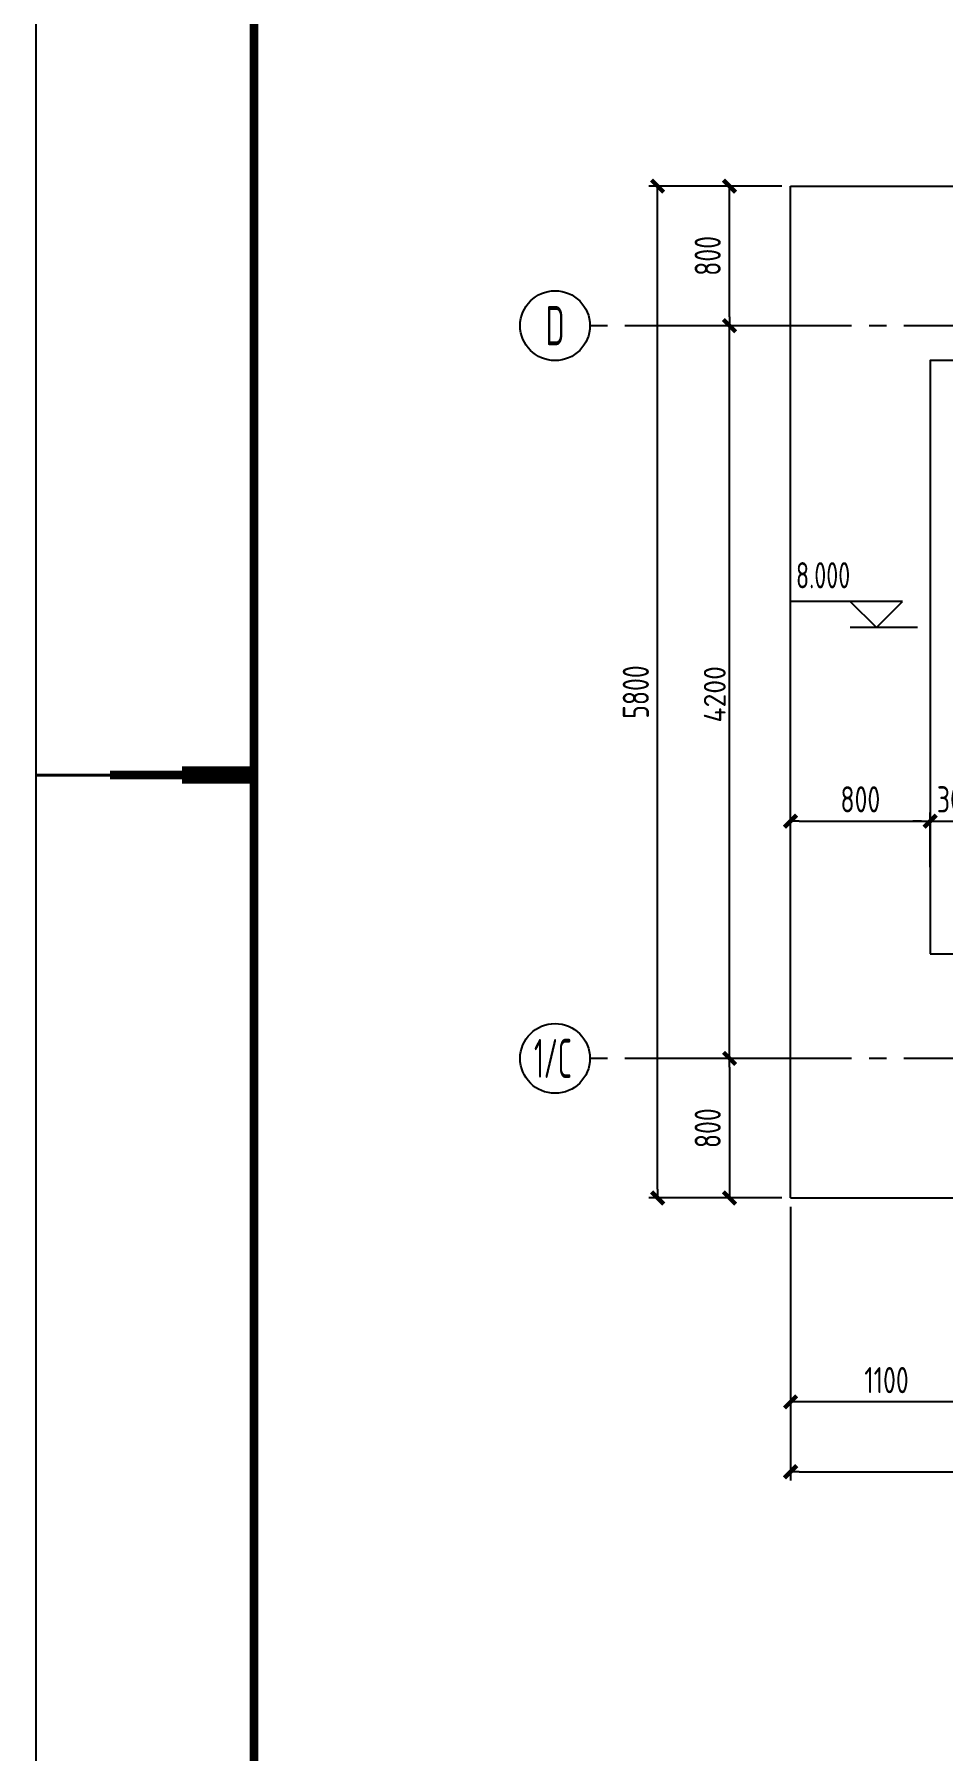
# Model space of a CAD drawing. Extents: x 665703 to 1047784, y -160603 to 92239.
# Drawn here: x 864334 to 874748, y -140859 to -121183 of the extents above; entities that cross this region are included whole.
import ezdxf
from ezdxf.enums import TextEntityAlignment as Align

# ---------------------------------------------------------------- set-up
doc = ezdxf.new("R2010")
doc.units = 0
doc.header["$LTSCALE"] = 800
doc.linetypes.add('CENTER', pattern=[2, 1.25, -0.25, 0.25, -0.25])
doc.layers.get('0').update_dxf_attribs({"linetype": 'CONTINUOUS'})
doc.layers.get('Defpoints').update_dxf_attribs({"linetype": 'CONTINUOUS'})
for name, color, linetype in [('AXIS', 4, 'CENTER'), ('DIM', 2, 'CONTINUOUS'), ('THIN', 7, 'CONTINUOUS'), ('TK', 7, 'CONTINUOUS'), ('中粗', 3, 'CONTINUOUS'), ('轴线__轴线号和轴圈', 7, 'CONTINUOUS')]:
    doc.layers.add(name, color=color, linetype=linetype)
doc.styles.get("Standard").update_dxf_attribs({"font": 'tssdeng.shx', "width": 0.7, "bigfont": 'tssdchn.shx'})
doc.styles.add('TSSD_Dimension', font='Tssdeng.shx', dxfattribs={"width": 0.75, "bigfont": 'hztxt.shx'})
doc.styles.add('TSSD_Label', font='Tssdeng.shx', dxfattribs={"width": 0.7, "bigfont": 'hztxt.shx'})
doc.dimstyles.new('TSSD_50_100', dxfattribs={"dimtxt": 300, "dimasz": 100, "dimexe": 100, "dimexo": 100, "dimgap": 100, "dimtad": 1, "dimdec": 0, "dimlfac": 0.5, "dimzin": 0, "dimdsep": 46, "dimtxsty": 'TSSD_Dimension', "dimblk": '_tsdbk', "dimcen": 0, "dimdle": 100, "dimclrt": 7, "dimadec": 0, "dimazin": 0, "dimtfac": 1, "dimtdec": 0, "dimtix": 1, "dimtmove": 2, "dimatfit": 3, "dimldrblk": '_tsdbk', "dimfxl": 0, "dimtolj": 1, "dimtzin": 0, "dimarcsym": 0})

# ---------------------------------------------------------------- blocks, each defined once
blk = doc.blocks.new('_tsdbk')
blk.add_line((-1, 0), (0, 0))
blk.add_lwpolyline([(-0.7, -0.7, 0.5, 0.5, 0), (0.7, 0.7, 0.5, 0.5, 0)], format="xyseb")
blk = doc.blocks.new('*D668')
at = {"layer": 'Defpoints', "color": 0, "transparency": 16777216}
for p in [(873004, -135924), (875204, -135924), (873004, -136861)]:
    blk.add_point(p, dxfattribs=at)
at = {"layer": 'DIM', "color": 0, "lineweight": -2, "transparency": 16777216}
for p, q in [((873004, -136024), (873004, -136961)), ((875204, -136024), (875204, -136961)), ((875104, -136861), (873104, -136861))]:
    blk.add_line(p, q, dxfattribs=at)
at = {"layer": 'DIM', "color": 0, "lineweight": -2, "transparency": 16777216, "xscale": 100, "yscale": 100, "zscale": 100, "rotation": 180}
blk.add_blockref('_tsdbk', (873004, -136861), dxfattribs=at)
at = {"layer": 'DIM', "color": 0, "lineweight": -2, "transparency": 16777216, "xscale": 100, "yscale": 100, "zscale": 100}
blk.add_blockref('_tsdbk', (875204, -136861), dxfattribs=at)
at = {"layer": 'DIM', "color": 7, "transparency": 16777216, "insert": (874104, -136611), "char_height": 300, "attachment_point": 5, "style": 'TSSD_Dimension'}
blk.add_mtext('\\A1;1100', dxfattribs=at)
blk = doc.blocks.new('*D669')
at = {"layer": 'Defpoints', "color": 0, "transparency": 16777216}
for p in [(873004, -132923), (872304, -134523), (873004, -134523)]:
    blk.add_point(p, dxfattribs=at)
at = {"layer": 'DIM', "color": 0, "lineweight": -2, "transparency": 16777216}
for p, q in [((872904, -132923), (872204, -132923)), ((872304, -133023), (872304, -134423)), ((872904, -134523), (872204, -134523))]:
    blk.add_line(p, q, dxfattribs=at)
at = {"layer": 'DIM', "color": 0, "lineweight": -2, "transparency": 16777216, "xscale": 100, "yscale": 100, "zscale": 100}
for p, rotation in [((872304, -132923), 90), ((872304, -134523), 270)]:
    blk.add_blockref('_tsdbk', p, dxfattribs=dict(at, rotation=rotation))
at = {"layer": 'DIM', "color": 7, "transparency": 16777216, "insert": (872054, -133723), "char_height": 300, "attachment_point": 5, "rotation": 90, "style": 'TSSD_Dimension'}
blk.add_mtext('\\A1;800', dxfattribs=at)
blk = doc.blocks.new('*D671')
at = {"layer": 'Defpoints', "color": 0, "transparency": 16777216}
for p in [(872304, -122923), (873004, -122923), (873004, -124523)]:
    blk.add_point(p, dxfattribs=at)
at = {"layer": 'DIM', "color": 0, "lineweight": -2, "transparency": 16777216}
for p, q in [((872904, -122923), (872204, -122923)), ((872304, -124423), (872304, -123023)), ((872904, -124523), (872204, -124523))]:
    blk.add_line(p, q, dxfattribs=at)
at = {"layer": 'DIM', "color": 0, "lineweight": -2, "transparency": 16777216, "xscale": 100, "yscale": 100, "zscale": 100}
for p, rotation in [((872304, -122923), 90), ((872304, -124523), 270)]:
    blk.add_blockref('_tsdbk', p, dxfattribs=dict(at, rotation=rotation))
at = {"layer": 'DIM', "color": 7, "transparency": 16777216, "insert": (872054, -123723), "char_height": 300, "attachment_point": 5, "rotation": 90, "style": 'TSSD_Dimension'}
blk.add_mtext('\\A1;800', dxfattribs=at)
blk = doc.blocks.new('*D665')
at = {"layer": 'Defpoints', "color": 0, "transparency": 16777216}
for p in [(871480, -122923), (873004, -122923), (873004, -134523)]:
    blk.add_point(p, dxfattribs=at)
at = {"layer": 'DIM', "color": 0, "lineweight": -2, "transparency": 16777216}
for p, q in [((872904, -122923), (871380, -122923)), ((871480, -134423), (871480, -123023)), ((872904, -134523), (871380, -134523))]:
    blk.add_line(p, q, dxfattribs=at)
at = {"layer": 'DIM', "color": 0, "lineweight": -2, "transparency": 16777216, "xscale": 100, "yscale": 100, "zscale": 100}
for p, rotation in [((871480, -122923), 90), ((871480, -134523), 270)]:
    blk.add_blockref('_tsdbk', p, dxfattribs=dict(at, rotation=rotation))
at = {"layer": 'DIM', "color": 7, "transparency": 16777216, "insert": (871230, -128723), "char_height": 300, "attachment_point": 5, "rotation": 90, "style": 'TSSD_Dimension'}
blk.add_mtext('\\A1;5800', dxfattribs=at)
blk = doc.blocks.new('*D666')
at = {"layer": 'Defpoints', "color": 0, "transparency": 16777216}
for p in [(873004, -134523), (891004, -134523), (891004, -137661)]:
    blk.add_point(p, dxfattribs=at)
at = {"layer": 'DIM', "color": 0, "lineweight": -2, "transparency": 16777216}
for p, q in [((873004, -134623), (873004, -137761)), ((891004, -134623), (891004, -137761)), ((873104, -137661), (890904, -137661))]:
    blk.add_line(p, q, dxfattribs=at)
at = {"layer": 'DIM', "color": 0, "lineweight": -2, "transparency": 16777216, "xscale": 100, "yscale": 100, "zscale": 100, "rotation": 180}
blk.add_blockref('_tsdbk', (873004, -137661), dxfattribs=at)
at = {"layer": 'DIM', "color": 0, "lineweight": -2, "transparency": 16777216, "xscale": 100, "yscale": 100, "zscale": 100}
blk.add_blockref('_tsdbk', (891004, -137661), dxfattribs=at)
at = {"layer": 'DIM', "color": 7, "transparency": 16777216, "insert": (882004, -137411), "char_height": 300, "attachment_point": 5, "style": 'TSSD_Dimension'}
blk.add_mtext('\\A1;9000', dxfattribs=at)
blk = doc.blocks.new('*D710')
at = {"layer": 'Defpoints', "color": 0, "transparency": 16777216}
for p in [(874604, -130203), (873004, -130831), (874604, -130831)]:
    blk.add_point(p, dxfattribs=at)
at = {"layer": 'DIM', "color": 0, "lineweight": -2, "transparency": 16777216}
for p, q in [((873004, -130731), (873004, -130103)), ((873104, -130203), (874504, -130203)), ((874604, -130731), (874604, -130103))]:
    blk.add_line(p, q, dxfattribs=at)
at = {"layer": 'DIM', "color": 0, "lineweight": -2, "transparency": 16777216, "xscale": 100, "yscale": 100, "zscale": 100, "rotation": 180}
blk.add_blockref('_tsdbk', (873004, -130203), dxfattribs=at)
at = {"layer": 'DIM', "color": 0, "lineweight": -2, "transparency": 16777216, "xscale": 100, "yscale": 100, "zscale": 100}
blk.add_blockref('_tsdbk', (874604, -130203), dxfattribs=at)
at = {"layer": 'DIM', "color": 7, "transparency": 16777216, "insert": (873804, -129953), "char_height": 300, "attachment_point": 5, "style": 'TSSD_Dimension'}
blk.add_mtext('\\A1;800', dxfattribs=at)
blk = doc.blocks.new('*D711')
at = {"layer": 'Defpoints', "color": 0, "transparency": 16777216}
for p in [(875204, -130203), (874604, -130831), (875204, -130831)]:
    blk.add_point(p, dxfattribs=at)
at = {"layer": 'DIM', "color": 0, "lineweight": -2, "transparency": 16777216}
for p, q in [((874504, -130203), (874404, -130203)), ((874604, -130731), (874604, -130103)), ((874604, -130203), (875204, -130203)), ((875204, -130731), (875204, -130103)), ((875304, -130203), (875404, -130203))]:
    blk.add_line(p, q, dxfattribs=at)
at = {"layer": 'DIM', "color": 0, "lineweight": -2, "transparency": 16777216, "xscale": 100, "yscale": 100, "zscale": 100}
blk.add_blockref('_tsdbk', (874604, -130203), dxfattribs=at)
at = {"layer": 'DIM', "color": 0, "lineweight": -2, "transparency": 16777216, "xscale": 100, "yscale": 100, "zscale": 100, "rotation": 180}
blk.add_blockref('_tsdbk', (875204, -130203), dxfattribs=at)
at = {"layer": 'DIM', "color": 7, "transparency": 16777216, "insert": (874904, -129953), "char_height": 300, "attachment_point": 5, "style": 'TSSD_Dimension'}
blk.add_mtext('\\A1;300', dxfattribs=at)
blk = doc.blocks.new('MI')
at = {"layer": 'TK'}
for points, const_width in [([(0, 29700), (2500, 29700)], 35), ([(2500, 29700), (850, 29700)], 100), ([(2500, 29700), (1675, 29700)], 200)]:
    blk.add_lwpolyline(points, dxfattribs=dict(at, const_width=const_width))

msp = doc.modelspace()

# ---------------------------------------------------------------- linework, layer by layer
at = {"layer": 'AXIS'}
for p, q in [((889703.9, -124523), (870703.9, -124523)), ((889703.9, -132923), (870703.9, -132923))]:
    msp.add_line(p, q, dxfattribs=at)
at = {"layer": 'DIM'}
for p, q in [((872303.7, -124523), (872053.7, -124523)), ((872303.7, -132923), (872303.7, -124523)), ((872303.7, -132923), (872053.7, -132923))]:
    msp.add_line(p, q, dxfattribs=at)
at = {"layer": 'DIM', "const_width": 45}
for points in [[(872373.7, -124593), (872233.7, -124452.9)], [(872373.7, -132993), (872233.7, -132853)]]:
    msp.add_lwpolyline(points, dxfattribs=at)
at = {"layer": 'THIN'}
for p, q in [((873687.7, -127684.2), (873009.2, -127684.2)), ((873987.7, -127984.2), (873687.7, -127684.2)), ((874287.7, -127684.2), (873687.7, -127684.2)), ((873987.7, -127984.2), (874287.7, -127684.2)), ((874459.1, -127984.2), (873687.7, -127984.2)), ((873987.7, -127984.2), (873987.7, -127984.2))]:
    msp.add_line(p, q, dxfattribs=at)
at = {"layer": 'TK', "color": 2}
msp.add_lwpolyline([(948451.9, -99974.7), (864351.9, -99974.7), (864351.9, -159374.7), (948451.9, -159374.7)], close=True, dxfattribs=at)
at = {"layer": 'TK', "color": 2, "const_width": 100}
msp.add_lwpolyline([(866851.9, -100974.7), (947451.9, -100974.7), (947451.9, -158374.7), (866851.9, -158374.7)], close=True, dxfattribs=at)
at = {"layer": '中粗'}
for p, q in [((873003.9, -134523), (873003.9, -122923)), ((873003.9, -122923), (888553.9, -122923)), ((873003.9, -134523), (891003.9, -134523))]:
    msp.add_line(p, q, dxfattribs=at)
msp.add_lwpolyline([(874603.9, -131723), (889403.9, -131723), (889403.9, -124923), (874603.9, -124923)], close=True, dxfattribs=at)
at = {"layer": '轴线__轴线号和轴圈'}
for centre in [(870303.9, -124523), (870303.9, -132923)]:
    msp.add_circle(centre, 400, dxfattribs=at)

# ---------------------------------------------------------------- block references
at = {"layer": 'TK', "color": 2}
msp.add_blockref('MI', (864351.9, -159374.7), dxfattribs=at)

# ---------------------------------------------------------------- texts
at = {"layer": 'DIM', "width": 0.910001}
msp.add_text('4200', height=250, rotation=90, dxfattribs=at).set_placement((872260, -129073), (872260, -128425.5), align=Align.FIT)
at = {"layer": 'THIN', "style": 'TSSD_Label', "width": 0.7}
msp.add_text('8.000', height=300, dxfattribs=at).set_placement((873687.7, -127624.2), align=Align.BOTTOM_RIGHT)
at = {"layer": '轴线__轴线号和轴圈'}
for s, width, p, p2 in [('D', 0.911166, (870194, -124747), (870413.8, -124747)), ('1/C', 0.473164, (870063.6, -133147), (870495.7, -133147))]:
    msp.add_text(s, height=448, dxfattribs=dict(at, width=width)).set_placement(p, p2, align=Align.FIT)

# ---------------------------------------------------------------- dimensions: what is measured, and where the dimension line sits
at = {"layer": 'DIM'}
for base, p1, p2, angle, picture, middle in [((871479.8, -122923), (873003.9, -134523), (873003.9, -122923), 90, '*D665', (871229.8, -128723)), ((872303.7, -122923), (873003.9, -124523), (873003.9, -122923), 270, '*D671', (872053.7, -123723)), ((872303.7, -134523), (873003.9, -132923), (873003.9, -134523), 90, '*D669', (872053.7, -133723))]:
    dim = msp.add_linear_dim(base=base, p1=p1, p2=p2, angle=angle, dimstyle='TSSD_50_100', dxfattribs=at)
    dim.commit()
    dim.dimension.update_dxf_attribs({"geometry": picture, "text_midpoint": middle})
for base, p1, p2, picture, middle in [((874603.9, -130202.9), (873003.9, -130830.8), (874603.9, -130830.8), '*D710', (873803.9, -129952.9)), ((875203.9, -130202.9), (874603.9, -130830.8), (875203.9, -130830.8), '*D711', (874903.9, -129952.9)), ((891003.9, -137661.2), (873003.9, -134523), (891003.9, -134523), '*D666', (882003.9, -137411.2)), ((873003.9, -136861.2), (875203.9, -135924.2), (873003.9, -135924.2), '*D668', (874103.9, -136611.2))]:
    dim = msp.add_linear_dim(base=base, p1=p1, p2=p2, dimstyle='TSSD_50_100', dxfattribs=at)
    dim.commit()
    dim.dimension.update_dxf_attribs({"geometry": picture, "text_midpoint": middle})

doc.saveas('drawing.dxf')
